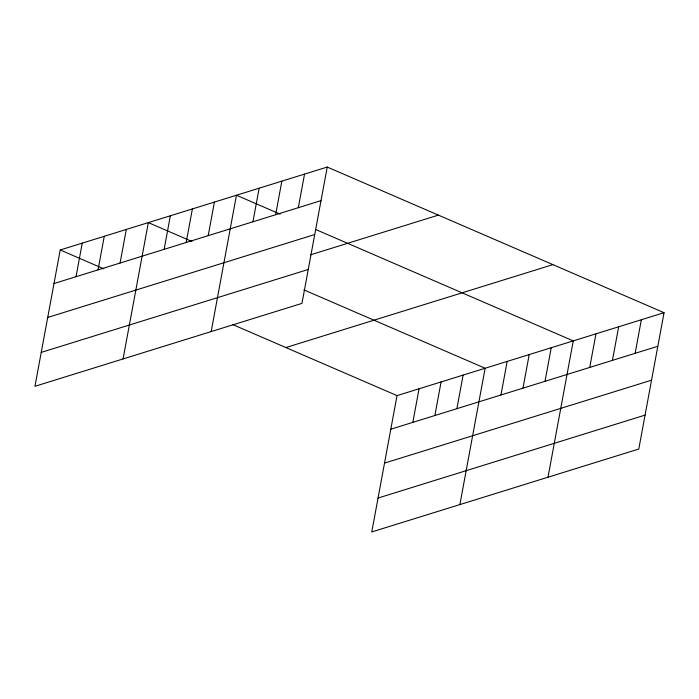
<?xml version="1.0" encoding="UTF-8"?>
<svg xmlns="http://www.w3.org/2000/svg" width="699" height="699" viewBox="0 0 699 699"><rect width="100%" height="100%" fill="white"/><g stroke="black" fill="none" stroke-linecap="round" stroke-linejoin="round"><path stroke-width="1.05" d="M327.237 167.052L60.219 249.971L34.95 386.302L301.968 303.383L327.237 167.052L664.05 312.698L638.781 449.029L371.763 531.948L397.032 395.617L664.05 312.698M76.025 276.708L82.246 243.13M98.052 269.866L104.273 236.288M120.079 263.025L126.309 229.447M123.068 358.937L148.337 222.605L191.998 241.487M164.143 249.342L170.364 215.764M186.17 242.509L192.391 208.922M208.197 235.668L214.418 202.081M211.185 331.571L236.454 195.239L280.116 214.121M252.924 221.775L259.146 188.197M275.624 214.724L281.846 181.146M298.316 207.682L304.546 174.095M412.829 422.362L419.059 388.775M434.865 415.521L441.086 381.934M456.893 408.679L463.114 375.092M459.881 504.582L485.141 368.259L303.908 289.884M500.947 394.996L507.177 361.418M522.983 388.155L529.204 354.576M545.01 381.313L551.231 347.735M547.999 477.225L573.259 340.894L315.843 229.578M589.738 367.421L595.959 333.842M612.429 360.378L618.659 326.8M635.129 353.327L641.35 319.749M53.998 283.549L321.016 200.63M47.707 317.46L314.733 234.541M310.548 254.812L438.387 215.117M41.232 352.392L308.259 269.473M285.882 347.552L552.9 264.633M390.802 429.203L657.829 346.276M384.52 463.105L651.538 380.186M378.045 498.046L645.063 415.119M60.219 249.971L103.88 268.853M232.575 324.502L397.032 395.617"/></g></svg>
